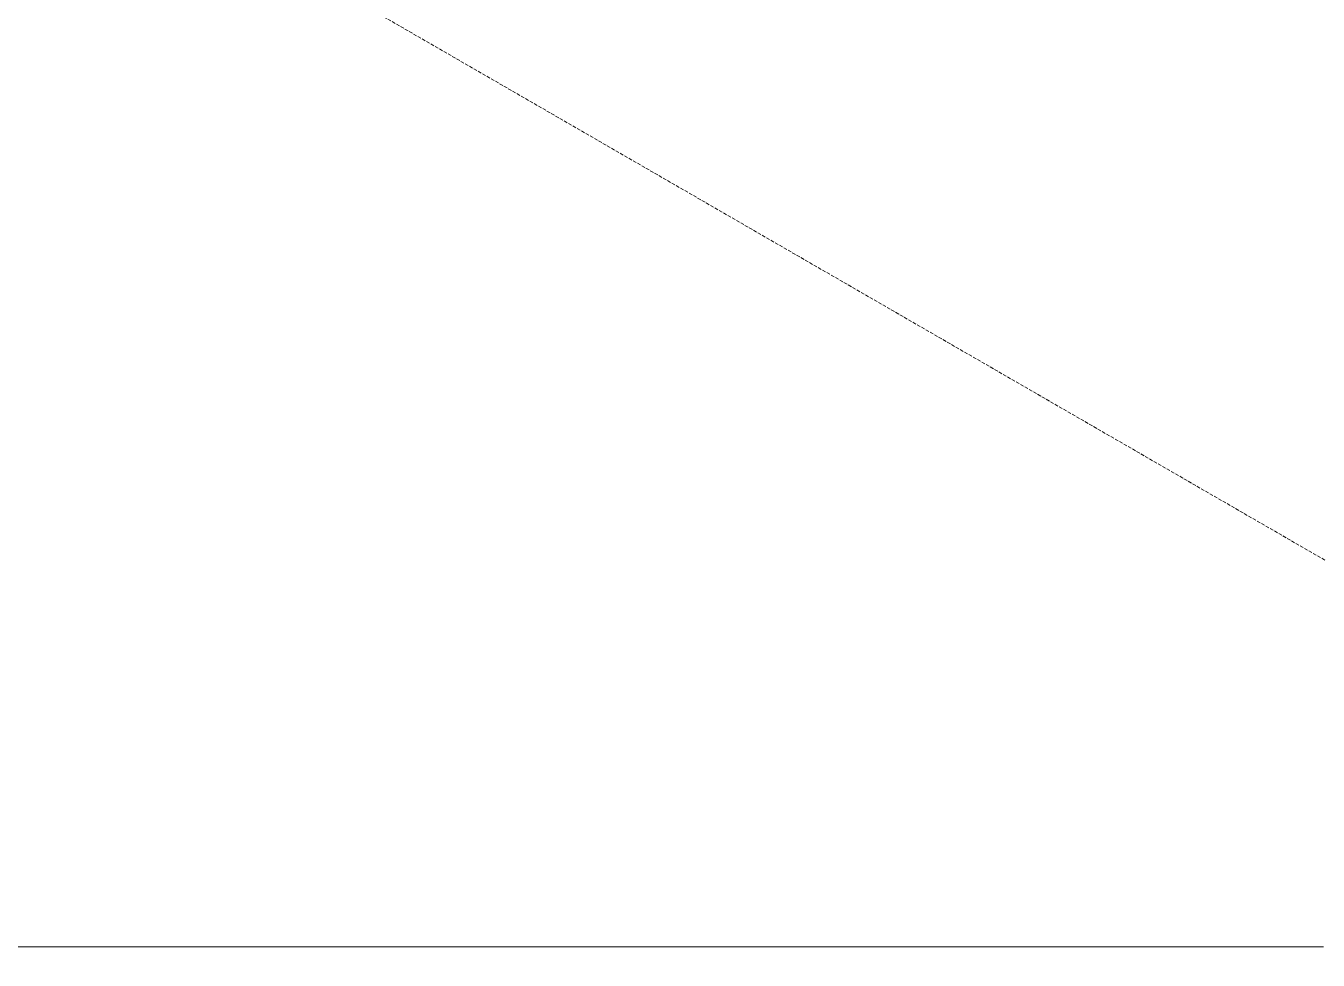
# Model space of a CAD drawing. Extents: x -23436 to 4767, y -4638 to 9755.
# Drawn here: x -16487.9 to -16396.9, y 7738.1 to 7803.9 of the extents above; entities that cross this region are included whole.
import ezdxf

# ---------------------------------------------------------------- set-up
doc = ezdxf.new("R2010")
doc.units = 0
doc.linetypes.add('CABLIN', pattern=[0.35, 0.25, -0.1])
doc.layers.get('0').update_dxf_attribs({"lineweight": 13})
doc.layers.add('FOLHA MB', color=7, linetype='Continuous', lineweight=13)
doc.layers.add('MB Logo', color=255, linetype='Continuous')

# ---------------------------------------------------------------- blocks, each defined once
blk = doc.blocks.new('A$C169d8357')
at = {"layer": 'FOLHA MB', "color": 1}
blk.add_line((1109.819729935291, 356.7241363246958), (70, 356.7241363246958), dxfattribs=at)

msp = doc.modelspace()

# ---------------------------------------------------------------- linework, layer by layer
at = {"color": 106, "linetype": 'CABLIN'}
msp.add_line((-16347.6691884432, 7738.113324670776), (-16681.36753825982, 7930.774156765357), dxfattribs=at)

# ---------------------------------------------------------------- block references
at = {"layer": 'MB Logo'}
msp.add_blockref('A$C169d8357', (-17506.376872715, 7382.321038242866), dxfattribs=at)

doc.saveas('drawing.dxf')
